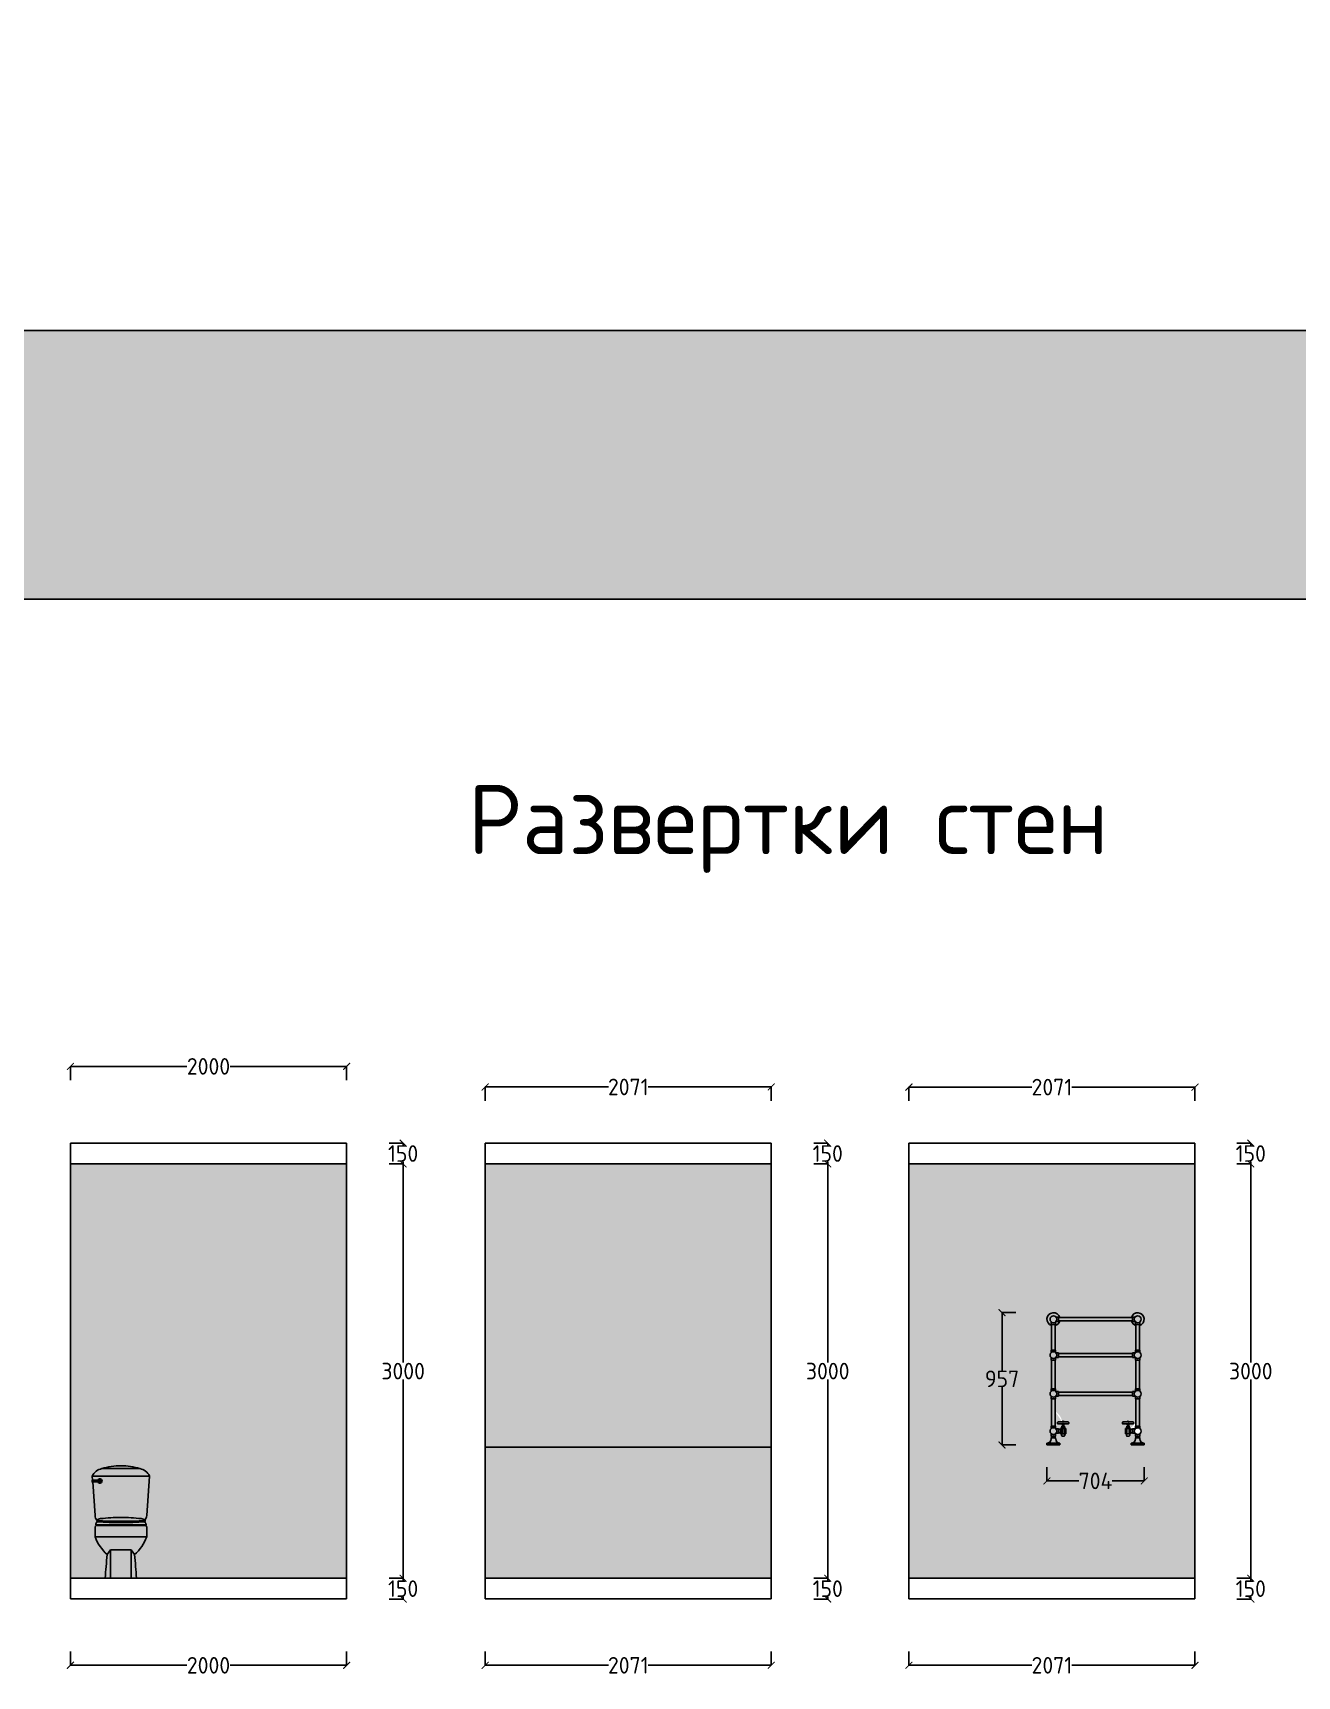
# Model space of a CAD drawing. Header units: inches. Extents: x -59797 to 874375, y -412711 to 5867.
# Drawn here: x 400929 to 410083, y -200969 to -189073 of the extents above; entities that cross this region are included whole.
import ezdxf

# ---------------------------------------------------------------- set-up
doc = ezdxf.new("R2010")
doc.units = ezdxf.units.IN
doc.header["$MEASUREMENT"] = 0
for name, color, linetype in [('dwgmodels.com', 250, 'Continuous'), ('WC-Detail_dwgmodels.com', 251, 'Continuous'), ('WC-Outline_dwgmodels.com', 250, 'Continuous')]:
    doc.layers.add(name, color=color, linetype=linetype)
doc.styles.get("Standard").update_dxf_attribs({"font": 'GOST Common.ttf'})
doc.styles.add('{18b73a54-fa43-428c-adcb-c1c7bbdf2c84}', font='Simplex.shx')
doc.dimstyles.new('Copy of Standard', dxfattribs={"dimtxt": 120, "dimasz": 50, "dimexe": 0.18, "dimexo": 0.0625, "dimgap": 0.09, "dimtad": 0, "dimtih": 1, "dimtoh": 1, "dimdec": 0, "dimzin": 0, "dimdsep": 46, "dimtxsty": 'Standard', "dimblk": 'ARCHTICK', "dimcen": 0.09, "dimclrd": 250, "dimadec": 0, "dimazin": 0, "dimtfac": 1, "dimtdec": 0, "dimtofl": 0, "dimtmove": 0, "dimatfit": 3, "dimldrblk": 'ARCHTICK', "dimfxl": 100, "dimfxlon": 1, "dimtolj": 1, "dimtzin": 0, "dimarcsym": 0})
picture_1 = doc.add_image_def('image7.jpeg', size_in_pixel=(736, 920))

# ---------------------------------------------------------------- blocks, each defined once
blk = doc.blocks.new('Towel Dryer 3_front_dwgmodels.com')
at = {"color": 0}
for p, q in [((-321, 873), (-321, 891)), ((-290, 873), (-321, 873)), ((-318, 687), (-318, 873)), ((-292, 687), (-292, 873)), ((-290, 891), (-290, 873)), ((-286, 926), (-268, 926)), ((-268, 894), (-286, 894)), ((-268, 926), (-268, 894)), ((-268, 923), (268, 923)), ((-268, 898), (268, 898)), ((286, 926), (268, 926)), ((268, 926), (268, 894)), ((268, 894), (286, 894)), ((290, 891), (290, 873)), ((290, 873), (320, 873)), ((292, 687), (292, 873)), ((318, 687), (318, 873)), ((320, 873), (320, 891)), ((-321, 687), (-321, 669)), ((-321, 613), (-321, 631)), ((-290, 687), (-321, 687)), ((-290, 613), (-321, 613)), ((-318, 407), (-318, 613)), ((-292, 407), (-292, 613)), ((-290, 669), (-290, 687)), ((-290, 631), (-290, 613)), ((-286, 666), (-268, 666)), ((-268, 634), (-286, 634)), ((-268, 666), (-268, 634)), ((268, 663), (-268, 663)), ((268, 637), (-268, 637)), ((286, 666), (268, 666)), ((268, 666), (268, 634)), ((268, 634), (286, 634)), ((290, 669), (290, 687)), ((290, 687), (320, 687)), ((290, 631), (290, 613)), ((290, 613), (320, 613)), ((292, 407), (292, 613)), ((318, 407), (318, 613)), ((320, 687), (320, 669)), ((320, 613), (320, 631)), ((-290, 407), (-321, 407)), ((-321, 407), (-321, 389)), ((-290, 389), (-290, 407)), ((-286, 386), (-268, 386)), ((-268, 386), (-268, 354)), ((268, 383), (-268, 383)), ((268, 358), (-268, 358)), ((286, 386), (268, 386)), ((268, 386), (268, 354)), ((290, 389), (290, 407)), ((290, 407), (320, 407)), ((320, 407), (320, 389)), ((-321, 333), (-321, 351)), ((-290, 333), (-321, 333)), ((-318, 137), (-318, 333)), ((-292, 137), (-292, 333)), ((-290, 351), (-290, 333)), ((-268, 354), (-286, 354)), ((268, 354), (286, 354)), ((290, 351), (290, 333)), ((290, 333), (320, 333)), ((292, 137), (292, 333)), ((318, 137), (318, 333)), ((320, 333), (320, 351)), ((-290, 137), (-321, 137)), ((-321, 137), (-321, 119)), ((-290, 119), (-290, 137)), ((-197, 153), (-273, 153)), ((-254, 119), (-254, 81)), ((-254, 119), (-216, 119)), ((-249, 119), (-246, 128)), ((-242, 167), (-248, 167)), ((-245, 153), (-245, 147)), ((-245, 147), (-224, 147)), ((-244, 129), (-244, 136)), ((-226, 136), (-244, 136)), ((-244, 129), (-226, 129)), ((-243, 119), (-243, 81)), ((-240, 136), (-240, 147)), ((-230, 136), (-230, 147)), ((-227, 167), (-222, 167)), ((-227, 119), (-227, 81)), ((-226, 129), (-226, 136)), ((-224, 153), (-224, 147)), ((-221, 119), (-224, 128)), ((-216, 119), (-216, 81)), ((197, 153), (273, 153)), ((254, 119), (216, 119)), ((216, 119), (216, 81)), ((221, 119), (224, 128)), ((228, 167), (222, 167)), ((224, 153), (224, 147)), ((246, 147), (224, 147)), ((226, 129), (226, 136)), ((226, 136), (244, 136)), ((244, 129), (226, 129)), ((227, 119), (227, 81)), ((230, 136), (230, 147)), ((240, 136), (240, 147)), ((242, 167), (248, 167)), ((243, 119), (243, 81)), ((244, 129), (244, 136)), ((246, 153), (246, 147)), ((249, 119), (246, 128)), ((254, 119), (254, 81)), ((290, 119), (290, 137)), ((290, 137), (320, 137)), ((320, 137), (320, 119)), ((-352, 12), (-352, 0)), ((-352, 12), (-258, 12)), ((-352, 0), (-258, 0)), ((-321, 63), (-321, 81)), ((-290, 63), (-321, 63)), ((-321, 51), (-289, 51)), ((-321, 51), (-321, 43)), ((-318, 51), (-318, 63)), ((-292, 51), (-292, 63)), ((-290, 81), (-290, 63)), ((-289, 51), (-289, 43)), ((-286, 116), (-268, 116)), ((-268, 84), (-286, 84)), ((-268, 116), (-268, 84)), ((-254, 113), (-268, 113)), ((-254, 88), (-268, 88)), ((-258, 12), (-258, 0)), ((-254, 81), (-216, 81)), ((-249, 81), (-247, 68)), ((-242, 64), (-228, 64)), ((-221, 81), (-223, 68)), ((254, 81), (216, 81)), ((221, 81), (223, 68)), ((242, 64), (228, 64)), ((249, 81), (247, 68)), ((254, 113), (268, 113)), ((254, 88), (268, 88)), ((352, 12), (258, 12)), ((258, 12), (258, 0)), ((352, 0), (258, 0)), ((286, 116), (268, 116)), ((268, 116), (268, 84)), ((268, 84), (286, 84)), ((321, 51), (289, 51)), ((289, 51), (289, 43)), ((290, 81), (290, 63)), ((290, 63), (320, 63)), ((292, 51), (292, 63)), ((318, 51), (318, 63)), ((320, 63), (320, 81)), ((321, 51), (321, 43)), ((352, 12), (352, 0))]:
    blk.add_line(p, q, dxfattribs=at)
for centre in [(-305, 910), (305, 910), (-305, 650), (305, 650), (-305, 370), (305, 370), (-305, 100), (305, 100)]:
    blk.add_circle(centre, 24.9, dxfattribs=at)
for centre, radius, start, end in [((-305, 910), 47.2, 15.3417, 254.6583), ((305, 910), 47.2, 285.3417, 164.6583), ((-305, 910), 47.2, 285.3417, 344.6583), ((305, 910), 47.2, 195.3417, 254.6583), ((-267, 159), 9.06, 124.0719, 197.1659), ((-273, 156), 3, 180, 270), ((-258, 121), 47.4, 77.0384, 107.2356), ((-244, 127), 2, 90, 161.478), ((-235, 182), 16.8, 243.4171, 296.5829), ((-235, 162), 9.46, 37.5461, 142.4539), ((-226, 127), 2, 18.522, 90), ((-212, 121), 47.4, 72.7644, 102.9616), ((-203, 159), 9.06, 342.8341, 55.9281), ((-197, 156), 3, 270, 0), ((-197, 156), 3, 270, 0), ((203, 159), 9.06, 124.0719, 197.1659), ((197, 156), 3, 180, 270), ((197, 156), 3, 180, 270), ((212, 121), 47.4, 77.0384, 107.2356), ((226, 127), 2, 90, 161.478), ((235, 182), 16.8, 243.4171, 296.5829), ((235, 162), 9.46, 37.5461, 142.4539), ((244, 127), 2, 18.522, 90), ((258, 121), 47.4, 72.7644, 102.9616), ((267, 159), 9.06, 342.8341, 55.9281), ((273, 156), 3, 270, 0), ((-352, 43), 30.9, 270, 0), ((-258, 43), 30.9, 180, 270), ((-242, 69), 5, 189.3276, 270), ((-228, 69), 5, 270, 350.6724), ((228, 69), 5, 189.3276, 270), ((242, 69), 5, 270, 350.6724), ((258, 43), 30.9, 270, 0), ((352, 43), 30.9, 180, 270)]:
    blk.add_arc(centre, radius, start, end, dxfattribs=at)
blk = doc.blocks.new('_ArchTick')
at = {"color": 0, "linetype": 'ByBlock', "const_width": 0.15}
blk.add_lwpolyline([(-0.5, -0.5), (0.5, 0.5)], dxfattribs=at)
blk = doc.blocks.new('*D286')
at = {"color": 0, "lineweight": -2, "transparency": 16777216}
for p, q in [((401201, -196655), (401201, -196555)), ((403201, -196655), (403201, -196555))]:
    blk.add_line(p, q, dxfattribs=at)
at = {"color": 250, "lineweight": -2, "transparency": 16777216}
for p, q in [((401201, -196555), (402044, -196555)), ((403201, -196555), (402357, -196555))]:
    blk.add_line(p, q, dxfattribs=at)
at = {"layer": 'Defpoints', "color": 0, "transparency": 16777216}
for p in [(403201, -196555), (401201, -197111), (403201, -197111)]:
    blk.add_point(p, dxfattribs=at)
at = {"color": 250, "lineweight": -2, "transparency": 16777216, "xscale": 50, "yscale": 50, "zscale": 50, "rotation": 180}
blk.add_blockref('_ArchTick', (401201, -196555), dxfattribs=at)
at = {"color": 250, "lineweight": -2, "transparency": 16777216, "xscale": 50, "yscale": 50, "zscale": 50}
blk.add_blockref('_ArchTick', (403201, -196555), dxfattribs=at)
at = {"color": 0, "transparency": 16777216, "insert": (402201, -196555), "char_height": 120, "attachment_point": 5}
blk.add_mtext('\\A1;2000', dxfattribs=at)
blk = doc.blocks.new('*D289')
at = {"color": 0, "lineweight": -2, "transparency": 16777216}
for p, q in [((407272, -200791), (407272, -200891)), ((409343, -200791), (409343, -200891))]:
    blk.add_line(p, q, dxfattribs=at)
at = {"color": 250, "lineweight": -2, "transparency": 16777216}
for p, q in [((407272, -200891), (408163, -200891)), ((409343, -200891), (408451, -200891))]:
    blk.add_line(p, q, dxfattribs=at)
at = {"layer": 'Defpoints', "color": 0, "transparency": 16777216}
for p in [(407272, -200411), (409343, -200411), (407272, -200891)]:
    blk.add_point(p, dxfattribs=at)
at = {"color": 250, "lineweight": -2, "transparency": 16777216, "xscale": 50, "yscale": 50, "zscale": 50, "rotation": 180}
blk.add_blockref('_ArchTick', (407272, -200891), dxfattribs=at)
at = {"color": 250, "lineweight": -2, "transparency": 16777216, "xscale": 50, "yscale": 50, "zscale": 50}
blk.add_blockref('_ArchTick', (409343, -200891), dxfattribs=at)
at = {"color": 0, "transparency": 16777216, "insert": (408307, -200891), "char_height": 120, "attachment_point": 5}
blk.add_mtext('\\A1;2071', dxfattribs=at)
blk = doc.blocks.new('*D290')
at = {"color": 0, "lineweight": -2, "transparency": 16777216}
for p, q in [((404204, -200791), (404204, -200891)), ((406275, -200791), (406275, -200891))]:
    blk.add_line(p, q, dxfattribs=at)
at = {"color": 250, "lineweight": -2, "transparency": 16777216}
for p, q in [((404204, -200891), (405096, -200891)), ((406275, -200891), (405384, -200891))]:
    blk.add_line(p, q, dxfattribs=at)
at = {"layer": 'Defpoints', "color": 0, "transparency": 16777216}
for p in [(404204, -200411), (406275, -200411), (404204, -200891)]:
    blk.add_point(p, dxfattribs=at)
at = {"color": 250, "lineweight": -2, "transparency": 16777216, "xscale": 50, "yscale": 50, "zscale": 50, "rotation": 180}
blk.add_blockref('_ArchTick', (404204, -200891), dxfattribs=at)
at = {"color": 250, "lineweight": -2, "transparency": 16777216, "xscale": 50, "yscale": 50, "zscale": 50}
blk.add_blockref('_ArchTick', (406275, -200891), dxfattribs=at)
at = {"color": 0, "transparency": 16777216, "insert": (405240, -200891), "char_height": 120, "attachment_point": 5}
blk.add_mtext('\\A1;2071', dxfattribs=at)
blk = doc.blocks.new('*D291')
at = {"color": 0, "lineweight": -2, "transparency": 16777216}
for p, q in [((401201, -200791), (401201, -200891)), ((403201, -200791), (403201, -200891))]:
    blk.add_line(p, q, dxfattribs=at)
at = {"color": 250, "lineweight": -2, "transparency": 16777216}
for p, q in [((401201, -200891), (402044, -200891)), ((403201, -200891), (402357, -200891))]:
    blk.add_line(p, q, dxfattribs=at)
at = {"layer": 'Defpoints', "color": 0, "transparency": 16777216}
for p in [(401201, -200411), (403201, -200411), (401201, -200891)]:
    blk.add_point(p, dxfattribs=at)
at = {"color": 250, "lineweight": -2, "transparency": 16777216, "xscale": 50, "yscale": 50, "zscale": 50, "rotation": 180}
blk.add_blockref('_ArchTick', (401201, -200891), dxfattribs=at)
at = {"color": 250, "lineweight": -2, "transparency": 16777216, "xscale": 50, "yscale": 50, "zscale": 50}
blk.add_blockref('_ArchTick', (403201, -200891), dxfattribs=at)
at = {"color": 0, "transparency": 16777216, "insert": (402201, -200891), "char_height": 120, "attachment_point": 5}
blk.add_mtext('\\A1;2000', dxfattribs=at)
blk = doc.blocks.new('*D292')
at = {"color": 0, "lineweight": -2, "transparency": 16777216}
for p, q in [((407272, -196805), (407272, -196704)), ((409343, -196805), (409343, -196704))]:
    blk.add_line(p, q, dxfattribs=at)
at = {"color": 250, "lineweight": -2, "transparency": 16777216}
for p, q in [((407272, -196705), (408163, -196705)), ((409343, -196705), (408451, -196705))]:
    blk.add_line(p, q, dxfattribs=at)
at = {"layer": 'Defpoints', "color": 0, "transparency": 16777216}
for p in [(409343, -196705), (407272, -197111), (409343, -197111)]:
    blk.add_point(p, dxfattribs=at)
at = {"color": 250, "lineweight": -2, "transparency": 16777216, "xscale": 50, "yscale": 50, "zscale": 50, "rotation": 180}
blk.add_blockref('_ArchTick', (407272, -196705), dxfattribs=at)
at = {"color": 250, "lineweight": -2, "transparency": 16777216, "xscale": 50, "yscale": 50, "zscale": 50}
blk.add_blockref('_ArchTick', (409343, -196705), dxfattribs=at)
at = {"color": 0, "transparency": 16777216, "insert": (408307, -196705), "char_height": 120, "attachment_point": 5}
blk.add_mtext('\\A1;2071', dxfattribs=at)
blk = doc.blocks.new('*D294')
at = {"color": 0, "lineweight": -2, "transparency": 16777216}
for p, q in [((404204, -196804), (404204, -196704)), ((406275, -196804), (406275, -196704))]:
    blk.add_line(p, q, dxfattribs=at)
at = {"color": 250, "lineweight": -2, "transparency": 16777216}
for p, q in [((404204, -196704), (405096, -196704)), ((406275, -196704), (405384, -196704))]:
    blk.add_line(p, q, dxfattribs=at)
at = {"layer": 'Defpoints', "color": 0, "transparency": 16777216}
for p in [(406275, -196704), (404204, -197111), (406275, -197111)]:
    blk.add_point(p, dxfattribs=at)
at = {"color": 250, "lineweight": -2, "transparency": 16777216, "xscale": 50, "yscale": 50, "zscale": 50, "rotation": 180}
blk.add_blockref('_ArchTick', (404204, -196704), dxfattribs=at)
at = {"color": 250, "lineweight": -2, "transparency": 16777216, "xscale": 50, "yscale": 50, "zscale": 50}
blk.add_blockref('_ArchTick', (406275, -196704), dxfattribs=at)
at = {"color": 0, "transparency": 16777216, "insert": (405240, -196704), "char_height": 120, "attachment_point": 5}
blk.add_mtext('\\A1;2071', dxfattribs=at)
blk = doc.blocks.new('*D295')
at = {"color": 0, "lineweight": -2, "transparency": 16777216}
for p, q in [((408271, -199456), (408271, -199556)), ((408976, -199456), (408976, -199556))]:
    blk.add_line(p, q, dxfattribs=at)
at = {"color": 250, "lineweight": -2, "transparency": 16777216}
for p, q in [((408271, -199556), (408503, -199556)), ((408976, -199556), (408743, -199556))]:
    blk.add_line(p, q, dxfattribs=at)
at = {"layer": 'Defpoints', "color": 0, "transparency": 16777216}
for p in [(408271, -199296), (408976, -199296), (408976, -199556)]:
    blk.add_point(p, dxfattribs=at)
at = {"color": 250, "lineweight": -2, "transparency": 16777216, "xscale": 50, "yscale": 50, "zscale": 50, "rotation": 180}
blk.add_blockref('_ArchTick', (408271, -199556), dxfattribs=at)
at = {"color": 250, "lineweight": -2, "transparency": 16777216, "xscale": 50, "yscale": 50, "zscale": 50}
blk.add_blockref('_ArchTick', (408976, -199556), dxfattribs=at)
at = {"color": 0, "transparency": 16777216, "insert": (408623, -199556), "char_height": 120, "attachment_point": 5}
blk.add_mtext('\\A1;704', dxfattribs=at)
blk = doc.blocks.new('*D296')
at = {"color": 0, "lineweight": -2, "transparency": 16777216}
for p, q in [((408046, -198338), (407946, -198338)), ((408046, -199296), (407946, -199296))]:
    blk.add_line(p, q, dxfattribs=at)
at = {"color": 250, "lineweight": -2, "transparency": 16777216}
for p, q in [((407946, -198338), (407946, -198757)), ((407946, -199296), (407946, -198877))]:
    blk.add_line(p, q, dxfattribs=at)
at = {"layer": 'Defpoints', "color": 0, "transparency": 16777216}
for p in [(407946, -198338), (408318, -198338), (408271, -199296)]:
    blk.add_point(p, dxfattribs=at)
at = {"color": 250, "lineweight": -2, "transparency": 16777216, "xscale": 50, "yscale": 50, "zscale": 50}
for p, rotation in [((407946, -198338), 90), ((407946, -199296), 270)]:
    blk.add_blockref('_ArchTick', p, dxfattribs=dict(at, rotation=rotation))
at = {"color": 0, "transparency": 16777216, "insert": (407946, -198817), "char_height": 120, "attachment_point": 5}
blk.add_mtext('\\A1;957', dxfattribs=at)
blk = doc.blocks.new('*D301')
at = {"color": 0, "lineweight": -2, "transparency": 16777216}
for p, q in [((409647, -200261), (409747, -200261)), ((409647, -200411), (409747, -200411))]:
    blk.add_line(p, q, dxfattribs=at)
at = {"color": 250, "lineweight": -2, "transparency": 16777216}
for p, q in [((409747, -200261), (409747, -200275)), ((409747, -200411), (409747, -200396))]:
    blk.add_line(p, q, dxfattribs=at)
at = {"layer": 'Defpoints', "color": 0, "transparency": 16777216}
for p in [(409343, -200261), (409747, -200261), (409343, -200411)]:
    blk.add_point(p, dxfattribs=at)
at = {"color": 250, "lineweight": -2, "transparency": 16777216, "xscale": 50, "yscale": 50, "zscale": 50}
for p, rotation in [((409747, -200261), 90), ((409747, -200411), 270)]:
    blk.add_blockref('_ArchTick', p, dxfattribs=dict(at, rotation=rotation))
at = {"color": 0, "transparency": 16777216, "insert": (409747, -200336), "char_height": 120, "attachment_point": 5}
blk.add_mtext('\\A1;150', dxfattribs=at)
blk = doc.blocks.new('*D302')
at = {"color": 0, "lineweight": -2, "transparency": 16777216}
for p, q in [((409647, -197261), (409747, -197261)), ((409647, -200261), (409747, -200261))]:
    blk.add_line(p, q, dxfattribs=at)
at = {"color": 250, "lineweight": -2, "transparency": 16777216}
for p, q in [((409747, -197261), (409747, -198700)), ((409747, -200261), (409747, -198821))]:
    blk.add_line(p, q, dxfattribs=at)
at = {"layer": 'Defpoints', "color": 0, "transparency": 16777216}
for p in [(409343, -197261), (409747, -197261), (409343, -200261)]:
    blk.add_point(p, dxfattribs=at)
at = {"color": 250, "lineweight": -2, "transparency": 16777216, "xscale": 50, "yscale": 50, "zscale": 50}
for p, rotation in [((409747, -197261), 90), ((409747, -200261), 270)]:
    blk.add_blockref('_ArchTick', p, dxfattribs=dict(at, rotation=rotation))
at = {"color": 0, "transparency": 16777216, "insert": (409747, -198761), "char_height": 120, "attachment_point": 5}
blk.add_mtext('\\A1;3000', dxfattribs=at)
blk = doc.blocks.new('*D303')
at = {"color": 0, "lineweight": -2, "transparency": 16777216}
for p, q in [((409647, -197111), (409747, -197111)), ((409647, -197261), (409747, -197261))]:
    blk.add_line(p, q, dxfattribs=at)
at = {"color": 250, "lineweight": -2, "transparency": 16777216}
for p, q in [((409747, -197111), (409747, -197125)), ((409747, -197261), (409747, -197246))]:
    blk.add_line(p, q, dxfattribs=at)
at = {"layer": 'Defpoints', "color": 0, "transparency": 16777216}
for p in [(409343, -197111), (409747, -197111), (409343, -197261)]:
    blk.add_point(p, dxfattribs=at)
at = {"color": 250, "lineweight": -2, "transparency": 16777216, "xscale": 50, "yscale": 50, "zscale": 50}
for p, rotation in [((409747, -197111), 90), ((409747, -197261), 270)]:
    blk.add_blockref('_ArchTick', p, dxfattribs=dict(at, rotation=rotation))
at = {"color": 0, "transparency": 16777216, "insert": (409747, -197186), "char_height": 120, "attachment_point": 5}
blk.add_mtext('\\A1;150', dxfattribs=at)
blk = doc.blocks.new('*D304')
at = {"color": 0, "lineweight": -2, "transparency": 16777216}
for p, q in [((406584, -200261), (406684, -200261)), ((406584, -200411), (406684, -200411))]:
    blk.add_line(p, q, dxfattribs=at)
at = {"color": 250, "lineweight": -2, "transparency": 16777216}
for p, q in [((406684, -200261), (406684, -200275)), ((406684, -200411), (406684, -200396))]:
    blk.add_line(p, q, dxfattribs=at)
at = {"layer": 'Defpoints', "color": 0, "transparency": 16777216}
for p in [(406275, -200261), (406684, -200261), (406275, -200411)]:
    blk.add_point(p, dxfattribs=at)
at = {"color": 250, "lineweight": -2, "transparency": 16777216, "xscale": 50, "yscale": 50, "zscale": 50}
for p, rotation in [((406684, -200261), 90), ((406684, -200411), 270)]:
    blk.add_blockref('_ArchTick', p, dxfattribs=dict(at, rotation=rotation))
at = {"color": 0, "transparency": 16777216, "insert": (406684, -200336), "char_height": 120, "attachment_point": 5}
blk.add_mtext('\\A1;150', dxfattribs=at)
blk = doc.blocks.new('*D305')
at = {"color": 0, "lineweight": -2, "transparency": 16777216}
for p, q in [((406584, -197261), (406684, -197261)), ((406584, -200261), (406684, -200261))]:
    blk.add_line(p, q, dxfattribs=at)
at = {"color": 250, "lineweight": -2, "transparency": 16777216}
for p, q in [((406684, -197261), (406684, -198700)), ((406684, -200261), (406684, -198821))]:
    blk.add_line(p, q, dxfattribs=at)
at = {"layer": 'Defpoints', "color": 0, "transparency": 16777216}
for p in [(406275, -197261), (406684, -197261), (406275, -200261)]:
    blk.add_point(p, dxfattribs=at)
at = {"color": 250, "lineweight": -2, "transparency": 16777216, "xscale": 50, "yscale": 50, "zscale": 50}
for p, rotation in [((406684, -197261), 90), ((406684, -200261), 270)]:
    blk.add_blockref('_ArchTick', p, dxfattribs=dict(at, rotation=rotation))
at = {"color": 0, "transparency": 16777216, "insert": (406684, -198761), "char_height": 120, "attachment_point": 5}
blk.add_mtext('\\A1;3000', dxfattribs=at)
blk = doc.blocks.new('*D306')
at = {"color": 0, "lineweight": -2, "transparency": 16777216}
for p, q in [((406584, -197111), (406684, -197111)), ((406584, -197261), (406684, -197261))]:
    blk.add_line(p, q, dxfattribs=at)
at = {"color": 250, "lineweight": -2, "transparency": 16777216}
for p, q in [((406684, -197111), (406684, -197125)), ((406684, -197261), (406684, -197246))]:
    blk.add_line(p, q, dxfattribs=at)
at = {"layer": 'Defpoints', "color": 0, "transparency": 16777216}
for p in [(406275, -197111), (406684, -197111), (406275, -197261)]:
    blk.add_point(p, dxfattribs=at)
at = {"color": 250, "lineweight": -2, "transparency": 16777216, "xscale": 50, "yscale": 50, "zscale": 50}
for p, rotation in [((406684, -197111), 90), ((406684, -197261), 270)]:
    blk.add_blockref('_ArchTick', p, dxfattribs=dict(at, rotation=rotation))
at = {"color": 0, "transparency": 16777216, "insert": (406684, -197186), "char_height": 120, "attachment_point": 5}
blk.add_mtext('\\A1;150', dxfattribs=at)
blk = doc.blocks.new('*D307')
at = {"color": 0, "lineweight": -2, "transparency": 16777216}
for p, q in [((403510, -200261), (403610, -200261)), ((403510, -200411), (403610, -200411))]:
    blk.add_line(p, q, dxfattribs=at)
at = {"color": 250, "lineweight": -2, "transparency": 16777216}
for p, q in [((403610, -200261), (403610, -200275)), ((403610, -200411), (403610, -200396))]:
    blk.add_line(p, q, dxfattribs=at)
at = {"layer": 'Defpoints', "color": 0, "transparency": 16777216}
for p in [(403201, -200261), (403610, -200261), (403201, -200411)]:
    blk.add_point(p, dxfattribs=at)
at = {"color": 250, "lineweight": -2, "transparency": 16777216, "xscale": 50, "yscale": 50, "zscale": 50}
for p, rotation in [((403610, -200261), 90), ((403610, -200411), 270)]:
    blk.add_blockref('_ArchTick', p, dxfattribs=dict(at, rotation=rotation))
at = {"color": 0, "transparency": 16777216, "insert": (403610, -200336), "char_height": 120, "attachment_point": 5}
blk.add_mtext('\\A1;150', dxfattribs=at)
blk = doc.blocks.new('*D308')
at = {"color": 0, "lineweight": -2, "transparency": 16777216}
for p, q in [((403510, -197261), (403610, -197261)), ((403510, -200261), (403610, -200261))]:
    blk.add_line(p, q, dxfattribs=at)
at = {"color": 250, "lineweight": -2, "transparency": 16777216}
for p, q in [((403610, -197261), (403610, -198700)), ((403610, -200261), (403610, -198821))]:
    blk.add_line(p, q, dxfattribs=at)
at = {"layer": 'Defpoints', "color": 0, "transparency": 16777216}
for p in [(403201, -197261), (403610, -197261), (403201, -200261)]:
    blk.add_point(p, dxfattribs=at)
at = {"color": 250, "lineweight": -2, "transparency": 16777216, "xscale": 50, "yscale": 50, "zscale": 50}
for p, rotation in [((403610, -197261), 90), ((403610, -200261), 270)]:
    blk.add_blockref('_ArchTick', p, dxfattribs=dict(at, rotation=rotation))
at = {"color": 0, "transparency": 16777216, "insert": (403610, -198761), "char_height": 120, "attachment_point": 5}
blk.add_mtext('\\A1;3000', dxfattribs=at)
blk = doc.blocks.new('*D309')
at = {"color": 0, "lineweight": -2, "transparency": 16777216}
for p, q in [((403510, -197111), (403610, -197111)), ((403510, -197261), (403610, -197261))]:
    blk.add_line(p, q, dxfattribs=at)
at = {"color": 250, "lineweight": -2, "transparency": 16777216}
for p, q in [((403610, -197111), (403610, -197125)), ((403610, -197261), (403610, -197246))]:
    blk.add_line(p, q, dxfattribs=at)
at = {"layer": 'Defpoints', "color": 0, "transparency": 16777216}
for p in [(403201, -197111), (403610, -197111), (403201, -197261)]:
    blk.add_point(p, dxfattribs=at)
at = {"color": 250, "lineweight": -2, "transparency": 16777216, "xscale": 50, "yscale": 50, "zscale": 50}
for p, rotation in [((403610, -197111), 90), ((403610, -197261), 270)]:
    blk.add_blockref('_ArchTick', p, dxfattribs=dict(at, rotation=rotation))
at = {"color": 0, "transparency": 16777216, "insert": (403610, -197186), "char_height": 120, "attachment_point": 5}
blk.add_mtext('\\A1;150', dxfattribs=at)

msp = doc.modelspace()

# ---------------------------------------------------------------- hatches: boundary and pattern name
at = {"true_color": 0xfef5dc, "transparency": 33554687}
h = msp.add_hatch(color=7, dxfattribs=at)
h.dxf.hatch_style = 1
h.paths.add_polyline_path([(426264.5, -160553.4), (393854.2, -160553.4), (393854.2, -178670.7), (393931.9, -178670.7), (393931.9, -183070.7), (393931.9, -184270.7), (393854.2, -184270.7), (393854.2, -193173.1), (426264.5, -193173.1), (426264.5, -168866.1)])
h.paths.add_polyline_path([(414482.3, -166037.6), (414482.3, -191227.6), (394330.4, -191227.6), (394330.4, -166037.6)], flags=16)
h.paths.add_polyline_path([(415141.6, -172076.4), (426021.5, -172076.4), (426021.5, -191418.4), (415141.6, -191418.4)], flags=16)
h.paths.add_polyline_path([(425054.7, -183284.3), (425105.3, -183284.3), (425105.3, -183298.6), (425054.7, -183298.6)], flags=0)
h.paths.add_polyline_path([(392877.2, -180201.8), (394012.5, -180201.8), (394012.5, -179874.1), (392877.2, -179874.1)], flags=9)
at = {"true_color": 0xc2bfb7, "transparency": 33554687}
h = msp.add_hatch(color=9, dxfattribs=at)
h.dxf.hatch_style = 1
h.paths.add_polyline_path([(403200.5, -197260.6), (401200.5, -197260.6), (401200.5, -200260.6), (403200.5, -200260.6)])
h.paths.add_polyline_path([(406275.2, -197260.6), (404204.2, -197260.6), (404204.2, -200260.6), (406275.2, -200260.6)])
h.paths.add_polyline_path([(407271.5, -200260.6), (409342.5, -200260.6), (409342.5, -197260.6), (407271.5, -197260.6)])
h.paths.add_polyline_path([(408867.2, -199142.4), (408867.2, -199148.8), (408868.8, -199148.8), (408868.8, -199142.4)], flags=16)
h.paths.add_polyline_path([(408853.3, -199159.6), (408853.3, -199150.2), (408850.2, -199159.4), (408850.2, -199159.6)], flags=0)
h.paths.add_polyline_path([(408903.4, -199195.6, 1), (408953.1, -199195.6, 1)], flags=16)
h.paths.add_polyline_path([(408912.8, -199158.7), (408912.8, -199211.1), (408891.4, -199211.1), (408877.2, -199212), (408877.2, -199231.6), (408839.3, -199231.6), (408839.3, -199166.1), (408847.8, -199166.1), (408834.9, -199136.7, 0.6012879), (408820.8, -199129.2, -0.1576393), (408849.9, -199129.6, -0.5962781), (408866.6, -199129.6, -0.1231552), (408889.5, -199127.7, -0.4523081), (408899.7, -199136.7), (408900.3, -199130.9, 0.2032346), (408863.3, -199130.8), (408863.3, -199150.2), (408872.1, -199176.6), (408915.8, -199176.6), (408915.8, -199158.7)], flags=16)
h.paths.add_polyline_path([(408899.3, -199139.4, -0.188083), (408872.1, -199122.8, -1.302774), (408866.8, -199166.1, -1.0838442), (408867.2, -199170.1), (408885.8, -199180.1), (408943.8, -199180.1), (408943.8, -199158.7), (408940.8, -199158.7)], flags=16)
h.paths.add_polyline_path([(408395.8, -199128.3, 0.4926449), (408380.8, -199128.3, 0.2421619), (408330.8, -199054.3), (408371.5, -199113.3, 0.5576386)], flags=16)
at = {"true_color": 0xc7c8ca, "transparency": 33554687}
h = msp.add_hatch(color=9, dxfattribs=at)
h.dxf.hatch_style = 1
h.paths.add_polyline_path([(408891.4, -198373.1), (408355.2, -198373.1), (408355.2, -198398.1), (408891.4, -198398.1)])
h.paths.add_polyline_path([(408891.4, -198633.1), (408355.2, -198633.1), (408355.2, -198658.1), (408891.4, -198658.1)])
h.paths.add_polyline_path([(408343.1, -198645.6, 1), (408293.4, -198645.6, 1)])
h.paths.add_polyline_path([(408330.8, -198422.5), (408305.8, -198422.5), (408305.8, -198608.7), (408330.8, -198608.7)])
h.paths.add_polyline_path([(408940.8, -198682.5), (408915.8, -198682.5), (408915.8, -198888.7), (408940.8, -198888.7)])
h.paths.add_polyline_path([(408953.1, -198925.6, 1), (408903.4, -198925.6, 1)])
h.paths.add_polyline_path([(408953.1, -198385.6, 1), (408903.4, -198385.6, 1)])
h.paths.add_polyline_path([(408953.1, -198645.6, 1), (408903.4, -198645.6, 1)])
at = {"true_color": 0xc2bfb7, "transparency": 33554687}
h = msp.add_hatch(color=9, dxfattribs=at)
h.dxf.hatch_style = 1
h.paths.add_polyline_path([(408355.2, -198398.1), (408355.2, -198422.5), (408330.8, -198422.5), (408330.8, -198608.7), (408355.2, -198608.7), (408355.2, -198633.1), (408891.4, -198633.1), (408891.4, -198608.7), (408915.8, -198608.7), (408915.8, -198422.5), (408891.4, -198422.5), (408891.4, -198398.1)])
h.paths.add_polyline_path([(408355.2, -198658.1), (408355.2, -198682.5), (408330.8, -198682.5), (408330.8, -198888.7), (408355.2, -198888.7), (408355.2, -198913.1), (408891.4, -198913.1), (408891.4, -198888.7), (408915.8, -198888.7), (408915.8, -198682.5), (408891.4, -198682.5), (408891.4, -198658.1)])
at = {"true_color": 0xffffff, "transparency": 33554687}
h = msp.add_hatch(color=7, dxfattribs=at)
h.dxf.hatch_style = 1
h.paths.add_polyline_path([(401641.6, -200055.3), (401566.5, -200055.3), (401491.4, -200055.3), (401491.4, -200260.6), (401566.5, -200260.6), (401641.6, -200260.6)])
h.paths.add_polyline_path([(401491.4, -200055.3), (401467.5, -200089.2, 0.0115607), (401453.5, -200260.6), (401491.4, -200260.6)])
h.paths.add_polyline_path([(401665.5, -200089.2), (401641.6, -200055.3), (401641.6, -200260.6), (401679.5, -200260.6, 0.0115607)])
h.paths.add_polyline_path([(401753.3, -199889.8, 0.413976), (401741.3, -199877.9), (401723.4, -199877.9), (401566.5, -199877.9), (401409.6, -199877.9), (401391.7, -199877.9, 0.4144512), (401379.7, -199889.8), (401379.7, -199961.6), (401566.5, -199961.6), (401753.3, -199961.6)])
h.paths.add_polyline_path([(401753.3, -199961.6), (401566.5, -199961.6), (401379.7, -199961.6, 0.1208988), (401467.5, -200089.1), (401491.4, -200055.3), (401566.5, -200055.3), (401641.6, -200055.3), (401665.5, -200089.1, 0.1208988)])
h.paths.add_polyline_path([(401773.3, -199521), (401566.5, -199521), (401359.7, -199521), (401361.8, -199550.9), (401399.4, -199550.9, -5.1387328), (401399.4, -199562.9), (401362.7, -199562.9), (401379.7, -199806.1, 0.1563241), (401393.2, -199841.1, -0.1606908), (401420, -199828.9, -0.0271784), (401566.7, -199820.5, -0.0271784), (401713.3, -199828.9, -0.1591448), (401739.9, -199840.9, 0.1553014), (401753.3, -199806.1)])
h.paths.add_polyline_path([(401713.7, -199829, 0.0272538), (401566.7, -199820.5, 0.0272538), (401419.6, -199829, 0.1584653), (401393.2, -199841.1, 0.0251462), (401389.9, -199844.4, 0.0074377), (401566.7, -199848, 0.0074377), (401743.4, -199844.4, 0.0266547), (401739.9, -199840.9, 0.1569204)])
h.paths.add_polyline_path([(401739, -199852, -0.0178331), (401566.7, -199858.2, -0.0178331), (401394.4, -199852, 0.2097478), (401384.6, -199871.7, 0.0179193), (401384.6, -199873.7), (401411.6, -199873.7), (401420.6, -199873.7), (401462.8, -199873.7), (401566.7, -199873.7), (401671.3, -199873.7), (401712.4, -199873.7), (401721.7, -199873.7), (401748.8, -199873.7, 0.0179193), (401748.7, -199871.7, 0.2097478)])
h.paths.add_polyline_path([(401703.7, -199467.2), (401566.5, -199467.2), (401429.3, -199467.2, 0.2462063), (401359.7, -199521), (401566.5, -199521), (401773.3, -199521, 0.2462063)])
h.paths.add_polyline_path([(401566.5, -199447.3, 0.0815769), (401429.3, -199467.2), (401566.5, -199467.2), (401703.7, -199467.2, 0.0815769)])
h = msp.add_hatch(color=7, dxfattribs=at)
h.dxf.hatch_style = 1
h.paths.add_polyline_path([(401399.4, -199550.9), (401361.8, -199550.9), (401358.3, -199550.9), (401358.3, -199562.9), (401362.7, -199562.9), (401399.4, -199562.9, 5.1387328)])

# ---------------------------------------------------------------- linework, layer by layer
at = {"color": 7}
for p, q in [((401200.5, -197110.6), (403200.5, -197110.6)), ((403200.5, -197260.6), (403200.5, -197110.6)), ((404204.2, -197260.6), (404204.2, -197110.6)), ((404204.2, -197110.6), (406275.2, -197110.6)), ((406275.2, -197260.6), (406275.2, -197110.6)), ((407271.5, -197260.6), (407271.5, -197110.6)), ((407271.5, -197110.6), (409342.5, -197110.6)), ((409342.5, -197260.6), (409342.5, -197110.6)), ((404204.2, -200260.6), (404204.2, -199310.6)), ((404204.2, -199310.6), (406275.2, -199310.6)), ((401200.5, -200260.6), (401200.5, -200410.6)), ((401200.5, -200260.6), (401453.5, -200260.6)), ((403200.5, -200260.6), (403200.5, -200410.6)), ((404204.2, -200260.6), (404204.2, -200410.6)), ((406275.2, -200260.6), (406275.2, -200410.6)), ((407271.5, -200260.6), (407271.5, -200410.6)), ((409342.5, -200260.6), (409342.5, -200410.6)), ((401200.5, -200410.6), (403200.5, -200410.6)), ((404204.2, -200410.6), (406275.2, -200410.6)), ((407271.5, -200410.6), (409342.5, -200410.6))]:
    msp.add_line(p, q, dxfattribs=at)
for points in [[(393854.2, -160553.4), (393854.2, -193173.1), (426264.5, -193173.1), (426264.5, -168866.1), (426264.5, -160553.4)], [(401200.5, -197260.6), (401200.5, -197110.6)], [(401200.5, -200260.6), (401200.5, -197260.6), (403200.5, -197260.6), (403200.5, -200260.6), (401200.5, -200260.6)], [(404204.2, -200260.6), (404204.2, -197260.6), (406275.2, -197260.6), (406275.2, -200260.6), (404204.2, -200260.6)], [(407271.5, -200260.6), (407271.5, -197260.6), (409342.5, -197260.6), (409342.5, -200260.6), (407271.5, -200260.6)]]:
    msp.add_lwpolyline(points, dxfattribs=at)
at = {"layer": 'WC-Detail_dwgmodels.com'}
for points in [[(401429.3, -199467.2), (401566.5, -199467.2)], [(401703.7, -199467.2), (401566.5, -199467.2)], [(401379.7, -199961.6), (401566.5, -199961.6)], [(401753.3, -199961.6), (401566.5, -199961.6)], [(401491.4, -200055.3), (401467.5, -200089.2)], [(401491.4, -200055.3), (401491.4, -200260.6)], [(401566.5, -200055.3), (401491.4, -200055.3)], [(401566.5, -200055.3), (401641.6, -200055.3)], [(401641.6, -200055.3), (401641.6, -200260.6)], [(401641.6, -200055.3), (401665.5, -200089.2)]]:
    msp.add_lwpolyline(points, dxfattribs=at)
for points in [[(401566.7, -199848, -0.0074377), (401389.9, -199844.4, -32.6273454)], [(401566.7, -199848, 0.0074377), (401743.4, -199844.4, 32.6273454)]]:
    msp.add_lwpolyline(points, format="xyb", dxfattribs=at)
at = {"layer": 'WC-Outline_dwgmodels.com'}
for p in [(401359.7, -199521), (401773.3, -199521)]:
    msp.add_line(p, (401566.5, -199521), dxfattribs=at)
for points in [[(401359.7, -199521, -0.2462063), (401429.3, -199467.2)], [(401773.3, -199521, 0.2462063), (401703.7, -199467.2)], [(401359.7, -199521), (401361.8, -199550.9, 0.389915)], [(401362.7, -199562.9), (401379.7, -199806.1, 0.1563241), (401393.2, -199841.1)], [(401773.3, -199521), (401753.3, -199806.1, -0.1553014), (401739.9, -199840.9)], [(401384.6, -199871.7, -0.2097478), (401394.4, -199852, -1.5059325)], [(401389.9, -199844.4, -0.0251462), (401393.2, -199841.1, -0.0272538)], [(401393.2, -199841.1, -0.1584653), (401419.6, -199829, -0.0272538), (401566.7, -199820.5, -0.356748)], [(401394.4, -199852, 0.0178331), (401566.7, -199858.2, -0.2770668)], [(401739.9, -199840.9, 0.1569204), (401713.7, -199829, 0.0272538), (401566.7, -199820.5, 0.356748)], [(401739, -199852, -0.0178331), (401566.7, -199858.2, 0.2770668)], [(401748.7, -199871.7, 0.2097478), (401739, -199852, 1.5059325)], [(401743.4, -199844.4, 0.0266547), (401739.9, -199840.9, 0.0272538)], [(401409.6, -199877.9), (401391.7, -199877.9, 0.413976), (401379.7, -199889.8), (401379.7, -199961.6, 0.1208998), (401467.5, -200089.1, -2.7743725)], [(401411.6, -199873.7), (401384.6, -199873.7, -0.0179193), (401384.6, -199871.7, -1.5059325)], [(401409.6, -199877.9, -0.0163271), (401420.6, -199873.7, 1.0354915)], [(401566.5, -199877.9), (401409.6, -199877.9, 0.413976)], [(401420.6, -199873.7), (401411.6, -199873.7, -0.2073479)], [(401462.8, -199873.7), (401420.6, -199873.7, -0.2073479)], [(401566.7, -199873.7), (401462.8, -199873.7, -0.2073479)], [(401566.5, -199877.9), (401723.4, -199877.9, -0.413976)], [(401566.7, -199873.7), (401671.3, -199873.7, 0.2073479)], [(401723.4, -199877.9), (401741.3, -199877.9, -0.413976), (401753.3, -199889.8), (401753.3, -199961.6, -0.1208998), (401665.5, -200089.1, 2.7743725)], [(401671.3, -199873.7), (401712.4, -199873.7, 0.2073479)], [(401712.4, -199873.7), (401721.7, -199873.7, 0.2073479)], [(401723.4, -199877.9, 0.0163271), (401712.4, -199873.7, -1.0354915)], [(401721.7, -199873.7), (401748.8, -199873.7, 0.0179193), (401748.7, -199871.7, 1.5059325)], [(401467.5, -200089.2, 0.0115607), (401453.5, -200260.6, -5.8842248)], [(401665.5, -200089.2, -0.0115607), (401679.5, -200260.6, 5.8842248)]]:
    msp.add_lwpolyline(points, format="xyb", dxfattribs=at)
for points in [[(401361.8, -199550.9), (401358.3, -199550.9), (401358.3, -199562.9), (401362.7, -199562.9)], [(401399.4, -199550.9), (401361.8, -199550.9)], [(401362.7, -199562.9), (401399.4, -199562.9)], [(401566.5, -200260.6), (401453.5, -200260.6)], [(401566.5, -200260.6), (401679.5, -200260.6)]]:
    msp.add_lwpolyline(points, dxfattribs=at)
for centre, radius, start, end in [((401558.6, -199875), 427.8, 88.94499, 107.59972), ((401574.4, -199875), 427.8, 72.40028, 91.05501), ((401414.2, -199556.9), 15.9, 202.02431, 157.97569), ((401400.6, -199843.2), 10.8, 186.65638, 234.56417), ((401732.7, -199843.2), 10.8, 305.43583, 353.34362)]:
    msp.add_arc(centre, radius, start, end, dxfattribs=at)

# ---------------------------------------------------------------- block references
at = {"layer": 'dwgmodels.com'}
msp.add_blockref('Towel Dryer 3_front_dwgmodels.com', (408623.3, -199295.6), dxfattribs=at)

# ---------------------------------------------------------------- texts
at = {"color": 7, "insert": (404079.3, -194518.5), "char_height": 500, "attachment_point": 1, "style": '{18b73a54-fa43-428c-adcb-c1c7bbdf2c84}'}
msp.add_mtext_dynamic_manual_height_columns('{\\fGOST Common|b0|i0|c204|p34;Развертки стен}', width=7406.823, gutter_width=11072.2, heights=[0], dxfattribs=at)

# ---------------------------------------------------------------- dimensions: what is measured, and where the dimension line sits
at = {"color": 7}
dim = msp.add_linear_dim(base=(403200.5, -196555), p1=(401200.5, -197110.6), p2=(403200.5, -197110.6), dimstyle='Copy of Standard', dxfattribs=at)
dim.commit()
dim.dimension.update_dxf_attribs({"geometry": '*D286', "text_midpoint": (402200.5, -196555), "dimtype": 160})
for base, p1, p2, picture, middle in [((406275.2, -196704.5), (404204.2, -197110.6), (406275.2, -197110.6), '*D294', (405239.7, -196704.5)), ((409342.5, -196704.7), (407271.5, -197110.6), (409342.5, -197110.6), '*D292', (408307, -196704.7)), ((408975.5089, -199556.0159), (408271.0175, -199295.5838), (408975.5089, -199295.5838), '*D295', (408623.2632, -199556.0159)), ((401200.5, -200890.7), (403200.5, -200410.6), (401200.5, -200410.6), '*D291', (402200.5, -200890.7)), ((404204.2, -200890.7), (406275.2, -200410.6), (404204.2, -200410.6), '*D290', (405239.7, -200890.7)), ((407271.5, -200890.7), (409342.5, -200410.6), (407271.5, -200410.6), '*D289', (408307, -200890.7))]:
    dim = msp.add_linear_dim(base=base, p1=p1, p2=p2, dimstyle='Copy of Standard', dxfattribs=at)
    dim.commit()
    dim.dimension.update_dxf_attribs({"geometry": picture, "text_midpoint": middle})
for base, p1, p2, picture, middle in [((403610.2, -197110.6), (403200.5, -197260.6), (403200.5, -197110.6), '*D309', (403610.2, -197185.6)), ((406684, -197110.6), (406275.2, -197260.6), (406275.2, -197110.6), '*D306', (406684, -197185.6)), ((409746.9, -197110.6), (409342.5, -197260.6), (409342.5, -197110.6), '*D303', (409746.9, -197185.6)), ((403610.2, -197260.6), (403200.5, -200260.6), (403200.5, -197260.6), '*D308', (403610.2, -198760.6)), ((406684, -197260.6), (406275.2, -200260.6), (406275.2, -197260.6), '*D305', (406684, -198760.6)), ((409746.9, -197260.6), (409342.5, -200260.6), (409342.5, -197260.6), '*D302', (409746.9, -198760.6))]:
    dim = msp.add_linear_dim(base=base, p1=p1, p2=p2, angle=90, dimstyle='Copy of Standard', override={"dimtmove": 1}, dxfattribs=at)
    dim.commit()
    dim.dimension.update_dxf_attribs({"geometry": picture, "text_midpoint": middle})
for base, p1, p2, picture, middle in [((407946.3, -198338.3), (408271, -199295.6), (408318.3, -198338.3), '*D296', (407946.3, -198817)), ((403610.2, -200260.6), (403200.5, -200410.6), (403200.5, -200260.6), '*D307', (403610.2, -200335.6)), ((406684, -200260.6), (406275.2, -200410.6), (406275.2, -200260.6), '*D304', (406684, -200335.6)), ((409746.9, -200260.6), (409342.5, -200410.6), (409342.5, -200260.6), '*D301', (409746.9, -200335.6))]:
    dim = msp.add_linear_dim(base=base, p1=p1, p2=p2, angle=90, dimstyle='Copy of Standard', dxfattribs=at)
    dim.commit()
    dim.dimension.update_dxf_attribs({"geometry": picture, "text_midpoint": middle})

# ---------------------------------------------------------------- pictures from other files: only their frames are drawn
image = msp.add_image(picture_1, insert=(394330.4, -191227.6), size_in_units=(20152, 25190), dxfattribs=at)
image.dxf.flags = 7

doc.saveas('drawing.dxf')
